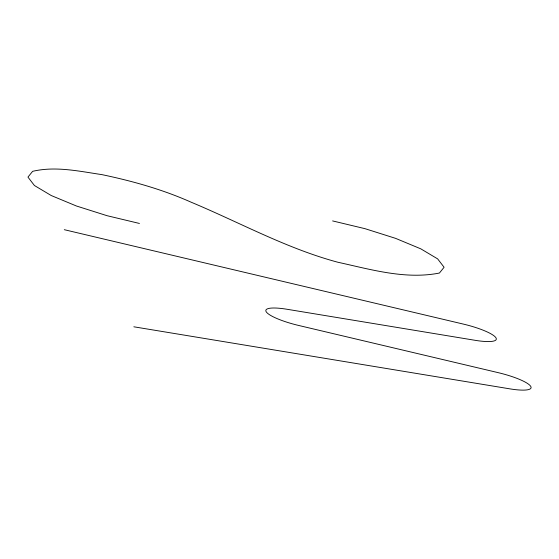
<?xml version="1.0" encoding="UTF-8"?>
<svg xmlns="http://www.w3.org/2000/svg" width="559" height="559" viewBox="0 0 559 559"><rect width="100%" height="100%" fill="white"/><g stroke="black" fill="none" stroke-linecap="round" stroke-linejoin="round"><path stroke-width="0.84" d="M133.839 326.798L509.85 388.854A32.988 6.687 14.2 0 0 530.547 386.115A32.988 6.687 14.2 0 0 498.258 372.671L298.66 325.457A32.988 6.687 14.2 0 1 266.37 312.02A32.988 6.687 14.2 0 1 287.067 309.274L475.073 340.305A32.988 6.687 14.2 0 0 495.77 337.559A32.988 6.687 14.2 0 0 463.481 324.122L64.292 229.693M332.605 220.917L364.999 228.673L395.604 238.365L420.808 248.846L437.634 258.873L444.091 267.265L439.423 273.037C405.506 279.766 370.834 269.459 337.825 262.234C286.536 248.469 239.783 222.503 191.017 202.148C162.494 189.452 132.357 181.004 101.857 174.618C79.057 171.25 55.53 165.932 32.618 171.333L27.95 177.105L34.406 185.497L51.232 195.531L76.443 206.005L107.048 215.697L139.436 223.453"/></g></svg>
